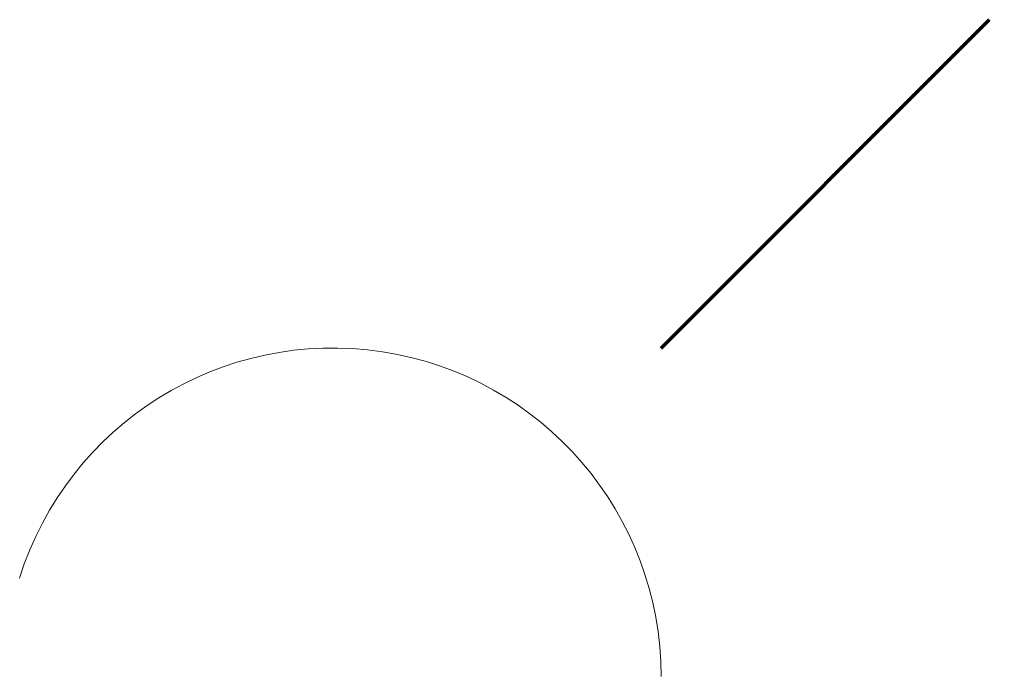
# Model space of a CAD drawing. Header units: inches. Extents: x -1.91 to 4, y 0 to 4.
import ezdxf

# ---------------------------------------------------------------- set-up
doc = ezdxf.new("R2010")
doc.units = ezdxf.units.IN
doc.layers.add('mainlayer', color=1, linetype='CONTINUOUS', lineweight=100)

msp = doc.modelspace()

# ---------------------------------------------------------------- linework, layer by layer
at = {"layer": 'mainlayer', "ltscale": 2}
msp.add_line((2, 2), (4, 4), dxfattribs=at)
at = {"layer": 'mainlayer', "lineweight": 13}
msp.add_arc((0, 0), 2, 0, 162.60104, dxfattribs=at)

doc.saveas('drawing.dxf')
